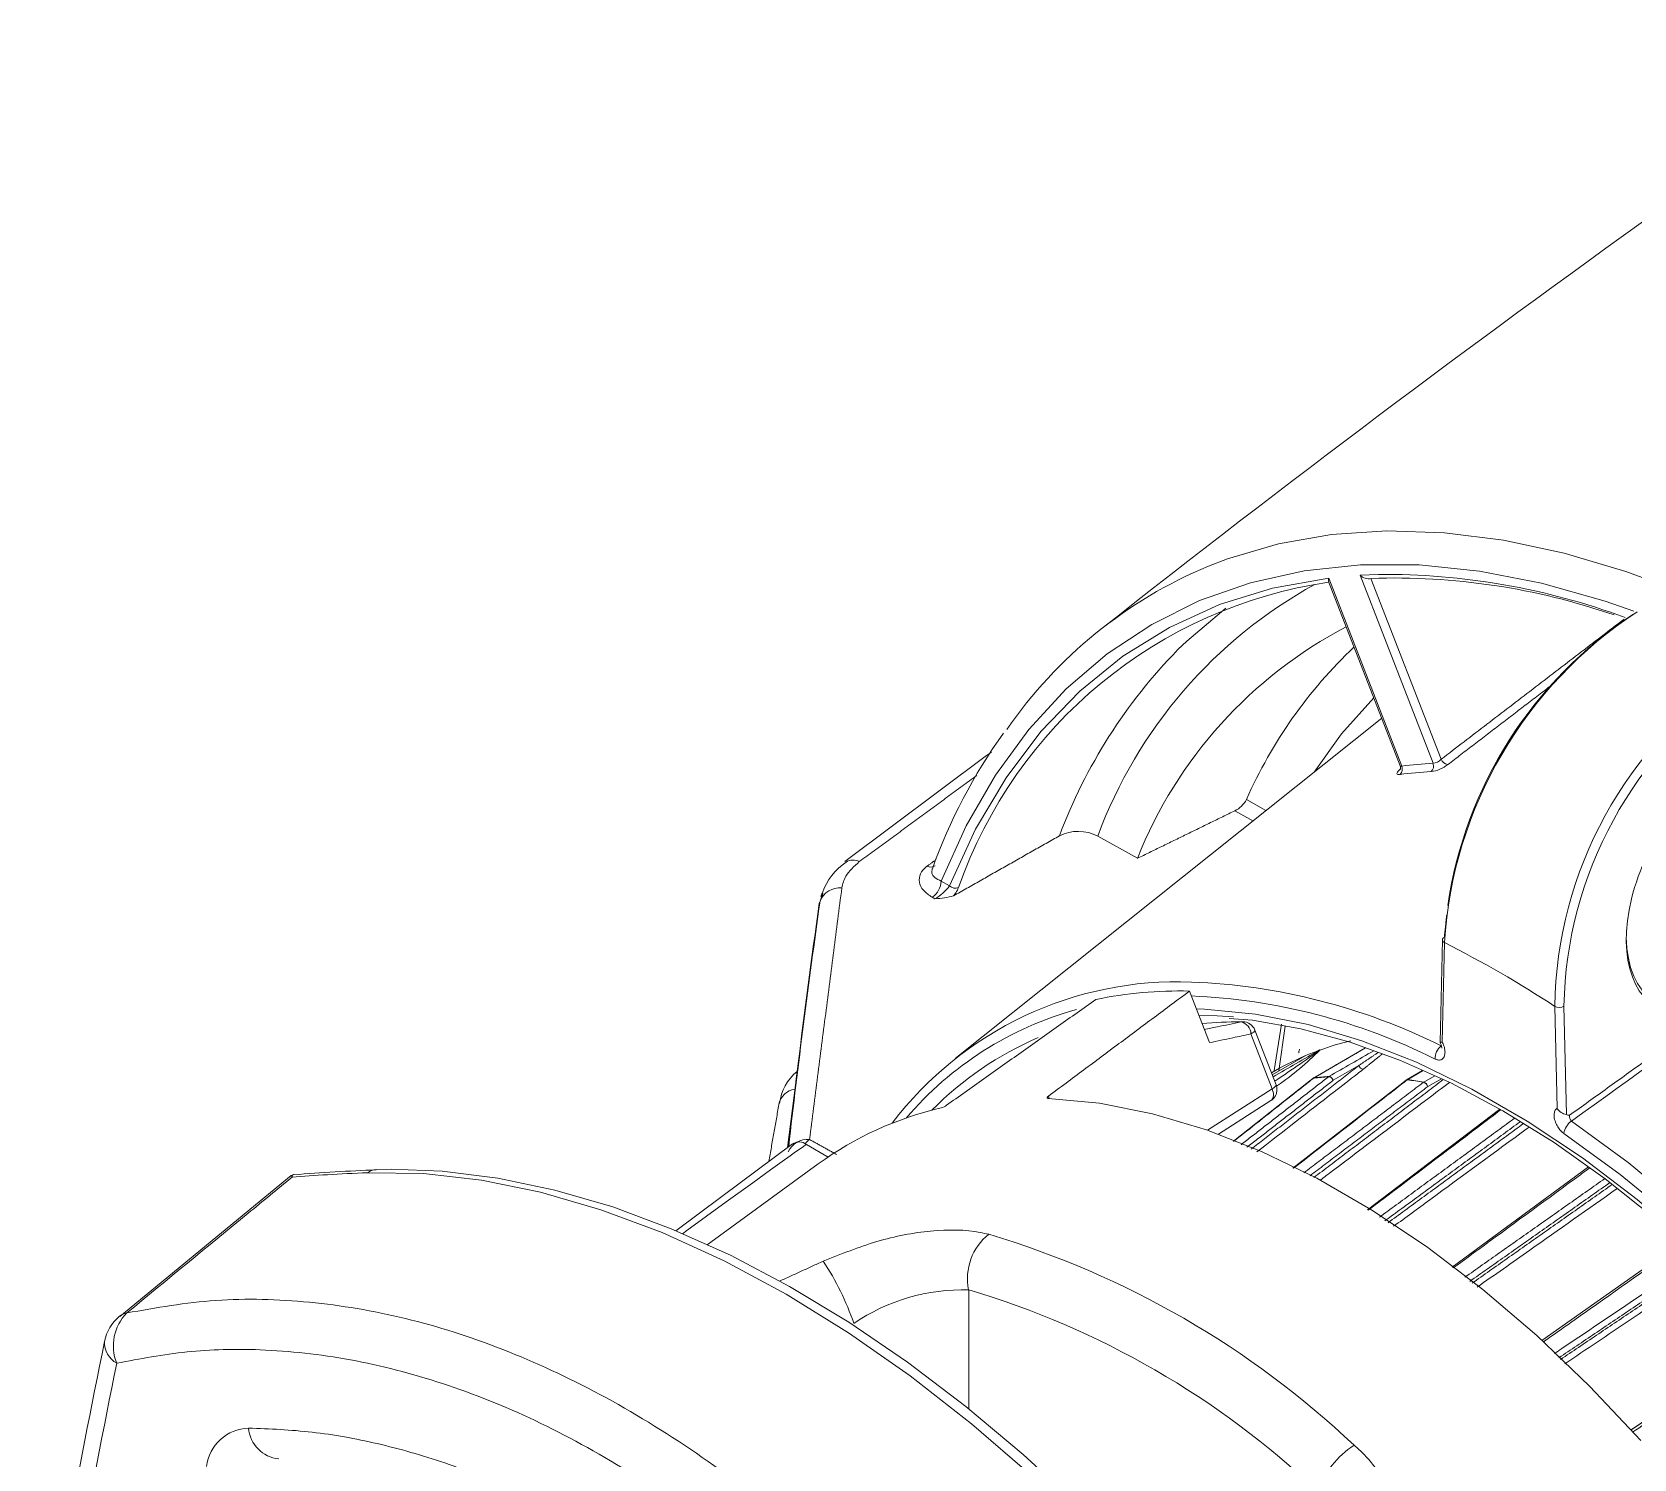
# Model space of a CAD drawing. Extents: x 8 to 113, y 2 to 87.
# Drawn here: x 11.042 to 14.697, y 6.877 to 10.131 of the extents above; entities that cross this region are included whole.
import ezdxf

# ---------------------------------------------------------------- set-up
doc = ezdxf.new("R2010")
doc.units = 0
doc.header["$MEASUREMENT"] = 0
doc.layers.add('OBJECT', color=7, linetype='CONTINUOUS')

msp = doc.modelspace()

# ---------------------------------------------------------------- linework, layer by layer
at = {"layer": 'OBJECT', "linetype": 'Continuous', "lineweight": 15}
for p, q in [((14.0005, 8.8859), (14.1669, 8.457)), ((14.072, 8.8923), (14.1139, 8.8941)), ((14.2384, 8.4634), (14.072, 8.8923)), ((14.0969, 8.8851), (14.257, 8.4726)), ((14.0003, 8.8784), (14.1634, 8.4579)), ((14.1213, 8.5665), (13.148, 7.7901)), ((13.8127, 8.3807), (13.8572, 8.3558)), ((13.8276, 8.3322), (13.7863, 8.3552)), ((13.4734, 8.2973), (13.5641, 8.2467)), ((12.8982, 8.2374), (12.8992, 8.2383)), ((13.1162, 8.1949), (13.1356, 8.1841)), ((12.8447, 8.1677), (12.8419, 8.1594)), ((13.1021, 8.1545), (13.0957, 8.1581)), ((14.26, 8.0609), (14.2546, 7.8267)), ((14.2644, 8.0544), (14.2591, 7.8279)), ((13.6827, 7.9439), (13.7284, 7.8263)), ((14.5213, 7.6766), (14.5161, 7.9091)), ((14.5372, 7.9094), (14.5428, 7.6622)), ((13.887, 7.762), (13.9008, 7.8642)), ((13.8714, 7.7213), (13.823, 7.8461)), ((13.8804, 7.7302), (13.8319, 7.8549)), ((13.947, 7.7966), (13.8715, 7.7529)), ((13.947, 7.7966), (13.9461, 7.7962)), ((14.0844, 7.8147), (13.9657, 7.7457)), ((12.7882, 7.7653), (12.7659, 7.5874)), ((14.0689, 7.7739), (14.0106, 7.7404)), ((14.2148, 7.7632), (14.1781, 7.7418)), ((14.2158, 7.7627), (14.1806, 7.7422)), ((14.2425, 7.7508), (14.2174, 7.7365)), ((13.7238, 7.6267), (13.8714, 7.7213)), ((14.2576, 7.744), (14.2264, 7.7261)), ((13.3609, 7.7042), (13.3628, 7.6992)), ((13.7493, 7.6176), (13.8686, 7.6941)), ((12.8581, 7.5655), (12.8088, 7.5939)), ((12.8357, 7.5497), (12.5826, 7.365)), ((14.5931, 7.5428), (14.2821, 7.3146)), ((11.6333, 7.523), (11.2419, 7.2019)), ((14.8055, 7.3721), (14.4865, 7.1469)), ((13.179, 7.2627), (13.179, 6.9913)), ((15.0183, 7.1644), (14.6894, 6.9423))]:
    msp.add_line(p, q, dxfattribs=at)
at = {"layer": 'OBJECT', "linetype": 'Continuous', "lineweight": 15, "flags": 128}
for points in [[(13.7259, 8.913), (13.7698, 8.9298), (13.8855, 8.9637), (14.0069, 8.985), (14.1334, 8.9936), (14.2645, 8.9894), (14.3994, 8.9725), (14.5376, 8.9429), (14.6785, 8.9009), (14.7816, 8.8628)], [(14.6963, 8.8101), (14.6309, 8.8329), (14.4862, 8.8742), (14.3446, 8.9019), (14.2067, 8.9159), (14.0732, 8.9161), (13.9448, 8.9025), (13.8222, 8.8753), (13.7059, 8.8345), (13.5967, 8.7803), (13.4949, 8.713), (13.4013, 8.633), (13.3162, 8.5407), (13.24, 8.4366), (13.1733, 8.3211), (13.1162, 8.1949)], [(13.1356, 8.1841), (13.1948, 8.3129), (13.2643, 8.4303), (13.3437, 8.5356), (13.4326, 8.6282), (13.5305, 8.7076), (13.6368, 8.7734), (13.751, 8.8253), (13.8725, 8.8628), (14.0005, 8.8859)], [(13.6564, 8.7226), (13.6764, 8.7421), (13.7656, 8.817)], [(13.9671, 8.4435), (14.0298, 8.531), (14.1033, 8.6129)], [(13.2307, 8.4891), (13.2197, 8.4811), (12.8962, 8.2394)], [(13.6984, 7.9034), (13.7167, 7.9028), (13.8333, 7.8915), (13.9535, 7.8675), (14.0763, 7.8308), (14.2011, 7.7817), (14.327, 7.7204), (14.4534, 7.6475), (14.5793, 7.5633), (14.7041, 7.4683), (14.8269, 7.3632), (14.9471, 7.2486), (15.0637, 7.1252), (15.0732, 7.1146)], [(13.7832, 7.8851), (13.7463, 7.8874), (13.7043, 7.8883)], [(13.7736, 7.8815), (13.8263, 7.8774), (13.9365, 7.8579), (14.0493, 7.8274), (14.1641, 7.7859), (14.2804, 7.7337), (14.3974, 7.6711), (14.5146, 7.5983), (14.6313, 7.5158), (14.7467, 7.4241), (14.8604, 7.3235), (14.9716, 7.2147), (15.0674, 7.1115)], [(13.8004, 7.8737), (13.8042, 7.8741), (13.8042, 7.8741)], [(13.8759, 7.7612), (13.8762, 7.7631), (13.8924, 7.8687)], [(13.823, 7.8461), (13.8266, 7.8484), (13.8293, 7.8505), (13.8312, 7.8524), (13.832, 7.854), (13.8319, 7.8549)], [(14.2546, 7.8266), (14.2551, 7.8257), (14.2571, 7.8212), (14.2581, 7.8177), (14.2584, 7.815), (14.2584, 7.8141), (14.2584, 7.8142)], [(13.9328, 7.8032), (13.9326, 7.8039), (13.9326, 7.8065), (13.9331, 7.8085), (13.9337, 7.8098), (13.9341, 7.8104), (13.9343, 7.8107), (13.9344, 7.8108), (13.9344, 7.8108)], [(13.9645, 7.7449), (13.9508, 7.7341), (13.783, 7.6014)], [(13.8714, 7.7213), (13.8732, 7.716), (13.8742, 7.7109), (13.8744, 7.706), (13.8738, 7.7017), (13.8723, 7.698), (13.87, 7.6952), (13.8686, 7.6941)], [(14.177, 7.741), (14.1624, 7.7297), (13.9188, 7.5404)], [(13.9645, 7.7449), (13.9651, 7.7453), (13.9662, 7.7456)], [(13.9671, 7.7462), (13.9659, 7.7459), (13.9657, 7.7457)], [(14.7126, 6.9189), (14.5955, 7.0429), (14.475, 7.1581), (14.3517, 7.2637), (14.2265, 7.3591), (14.1001, 7.4437), (13.9732, 7.5169), (13.8468, 7.5783), (13.7215, 7.6275), (13.5983, 7.6642), (13.4777, 7.6882), (13.3607, 7.6993)], [(14.3911, 7.6745), (14.3881, 7.6721), (14.0887, 7.4453)], [(14.5543, 7.6473), (14.6839, 7.5529), (14.8117, 7.4477), (14.937, 7.3323), (15.0589, 7.2074), (15.1766, 7.074), (15.2895, 6.9327), (15.3968, 6.7846), (15.4978, 6.6305), (15.5918, 6.4714), (15.6784, 6.3084), (15.7569, 6.1424), (15.8269, 5.9745), (15.8835, 5.8189)], [(14.7646, 7.4451), (14.6654, 7.5257), (14.5372, 7.6191)], [(12.7768, 7.5956), (12.6158, 7.4753), (12.5112, 7.3971)], [(12.5259, 7.3905), (12.5358, 7.3977), (12.626, 7.4633), (12.6863, 7.507), (12.7266, 7.5361), (12.7536, 7.5555), (12.7717, 7.5684), (12.7838, 7.577), (12.7919, 7.5827), (12.7974, 7.5865), (12.801, 7.589), (12.8035, 7.5907), (12.8052, 7.5918), (12.8063, 7.5925), (12.8071, 7.593), (12.8076, 7.5933), (12.808, 7.5935), (12.8082, 7.5937), (12.8084, 7.5938), (12.8085, 7.5938), (12.8086, 7.5939), (12.8086, 7.5939), (12.8087, 7.5939), (12.8087, 7.5939), (12.8088, 7.5939), (12.8088, 7.5939), (12.8088, 7.5939), (12.8088, 7.5939), (12.8088, 7.5939)], [(13.7177, 6.4271), (13.59, 6.5725), (13.4584, 6.7097), (13.3233, 6.8382), (13.1856, 6.9572), (13.0458, 7.0663), (12.9046, 7.1649), (12.7627, 7.2525), (12.6209, 7.3287), (12.4797, 7.3931), (12.3399, 7.4454), (12.2021, 7.4854), (12.0671, 7.5129), (11.9354, 7.5277), (11.8078, 7.5297)], [(13.7439, 6.4355), (13.6809, 6.5087), (13.5584, 6.6425), (13.4325, 6.7688), (13.3036, 6.887), (13.1725, 6.9968), (13.0395, 7.0975), (12.9052, 7.1888), (12.7703, 7.2702), (12.6352, 7.3413), (12.5005, 7.4019), (12.3668, 7.4516), (12.2348, 7.4902), (12.1049, 7.5175), (11.9778, 7.5333), (11.861, 7.5376), (11.8268, 7.5369)], [(11.6396, 7.5254), (11.6385, 7.5255), (11.6337, 7.5235), (11.6332, 7.5228)]]:
    msp.add_lwpolyline(points, dxfattribs=at)
at = {"layer": 'OBJECT', "linetype": 'Continuous', "lineweight": 15}
for centre, radius, start, end in [((34.6288, -18.0794), 34.1772, 122.89567, 128.22024), ((14.1291, 7.945), 1.0486, 112.615, 145.3915), ((14.0132, 8.8821), 0.0132, 163.4714, 195.9151), ((14.0906, 8.9098), 0.0255, 223.3367, 284.481), ((14.1492, 7.3478), 1.5383, 70.9476, 91.9442), ((14.1294, 7.3186), 1.5755, 69.6582, 90.5625), ((14.1532, 7.8306), 1.0568, 98.2774, 160.6887), ((14.4927, 7.9186), 1.0874, 118.7916, 159.6211), ((15.2374, 7.9924), 0.9751, 123.1354, 176.356), ((14.5129, 7.8697), 1.0209, 117.5633, 158.3296), ((15.2262, 7.998), 0.9647, 123.4361, 171.5986), ((14.5281, 7.8689), 1.2201, 135.597, 159.4088), ((14.7999, 7.9448), 1.0791, 133.4063, 156.1801), ((15.4488, 7.8952), 0.9328, 123.2956, 179.1435), ((15.4538, 7.8934), 0.9167, 123.562, 178.9997), ((14.2574, 7.81), 1.2324, 144.1232, 160.4401), ((14.1548, 8.4534), 0.0098, 328.6063, 27.4948), ((14.1518, 8.4502), 0.0166, 312.8932, 24.1945), ((14.2859, 7.465), 0.9808, 93.0248, 97.1942), ((14.2905, 7.4779), 0.9869, 93.025, 97.1942), ((14.2226, 8.457), 0.017, 312.5061, 22.1167), ((14.2235, 8.5227), 0.079, 277.7637, 307.9868), ((14.235, 8.4936), 0.0304, 276.5257, 316.3876), ((14.2759, 8.4807), 0.0206, 203.0146, 259.3113), ((13.7596, 8.4092), 0.0603, 296.2216, 331.6736), ((13.4289, 8.212), 0.0961, 62.4272, 116.5651), ((12.9793, 8.12), 0.1425, 124.1308, 160.2666), ((12.9151, 8.2129), 0.0299, 61.2491, 122.0875), ((13.0927, 8.2439), 0.017, 241.1854, 304.0334), ((13.0707, 8.1961), 0.0455, 303.2569, 358.376), ((12.8849, 8.131), 0.0484, 84.4827, 158.432), ((13.0472, 8.2503), 0.1104, 299.8403, 323.1697), ((13.0928, 8.3499), 0.1957, 272.7304, 285.3386), ((13.1486, 8.1965), 0.018, 223.6596, 293.941), ((33.8285, 5.178), 21.1978, 171.9437, 173.46874), ((31.5496, 5.4869), 18.8991, 171.91964, 173.05363), ((14.552, 7.5826), 1.8033, 161.6991, 161.8804), ((14.2675, 8.06), 0.00762, 114.9021, 173.7457), ((14.2674, 8.0612), 0.00748, 182.6523, 245.6713), ((13.1513, 5.8357), 2.4823, 56.6465, 63.3589), ((13.6549, 7.1483), 0.8169, 87.7165, 142.759), ((13.6582, 7.0126), 0.9316, 88.4936, 101.7255), ((13.6305, 6.5681), 1.3659, 63.3468, 87.6275), ((13.6339, 6.5682), 1.3974, 63.5109, 87.8018), ((13.6339, 7.1451), 0.7851, 105.4108, 139.558), ((14.5263, 7.9304), 0.0236, 244.1699, 297.4922), ((13.7922, 6.9571), 0.9166, 89.4895, 95.0635), ((13.7935, 7.845), 0.0295, 2.0579, 76.4992), ((13.804, 7.8441), 0.03, 21.2057, 89.5328), ((13.6403, 7.1343), 0.7659, 113.2953, 135.3767), ((14.2097, 7.1712), 0.6783, 103.5703, 109.7637), ((14.1976, 7.2033), 0.644, 112.9824, 120.6035), ((13.5194, 8.2628), 0.6464, 304.2914, 315.4795), ((13.9452, 7.7969), 0.00119, 298.9424, 323.4562), ((14.2027, 7.1915), 0.6569, 109.7872, 112.9035), ((13.9857, 7.795), 0.0156, 110.4507, 115.9715), ((14.2795, 7.7902), 0.0364, 128.016, 182.2322), ((12.8559, 7.6759), 0.1089, 128.8647, 173.8294), ((14.0522, 6.9754), 0.7749, 93.8507, 96.3683), ((14.0531, 6.9754), 0.7756, 93.8515, 96.367), ((14.0046, 7.743), 0.00718, 120.0467, 128.1041), ((13.9981, 7.7353), 0.0135, 22.188, 81.1858), ((13.9989, 7.7373), 0.0121, 14.9702, 79.9217), ((14.0815, 7.779), 0.0136, 202.3161, 260.6679), ((12.7886, 7.6775), 0.0433, 98.0727, 169.9162), ((13.8524, 7.7193), 0.03, 302.6619, 0), ((13.867, 7.7347), 0.0141, 288.1313, 341.08), ((13.8524, 7.7193), 0.03, 0, 21.2057), ((13.8822, 7.7337), 0.00513, 254.8579, 285.8389), ((13.9707, 7.7371), 0.01, 120.1481, 128.3318), ((13.9706, 7.74), 0.00712, 120.0571, 128.1791), ((14.1831, 7.7332), 0.01, 120.2495, 127.8494), ((14.1791, 7.7381), 0.00359, 79.2649, 125.9142), ((14.18, 7.7385), 0.00383, 80.4695, 119.4923), ((14.1845, 7.7355), 0.00773, 120.0853, 127.6092), ((14.0409, 6.7368), 1.0144, 80.0261, 82.13), ((14.0418, 6.7378), 1.014, 80.0253, 82.1303), ((14.2214, 7.7297), 0.00784, 120.0684, 127.5012), ((14.2117, 7.7211), 0.0156, 18.7466, 71.5124), ((14.2128, 7.7234), 0.0139, 11.5306, 70.3675), ((13.2878, 6.9284), 0.7684, 102.8956, 126.0435), ((13.1052, 7.7158), 0.0399, 286.1842, 306.0533), ((14.5503, 7.6968), 0.0354, 214.8486, 257.7319), ((14.579, 7.6131), 0.0423, 125.8012, 171.7459), ((14.5599, 7.7197), 0.06, 253.4105, 260.4725), ((14.5629, 7.6575), 0.0133, 166.6051, 229.6559), ((12.8119, 7.5561), 0.0497, 85.5092, 154.6821), ((12.7924, 7.5746), 0.0253, 49.6374, 126.8533), ((12.025, 2.6764), 4.8639, 92.3289, 94.545), ((11.8281, 7.5045), 0.0324, 92.4089, 128.909), ((13.3051, 7.2886), 0.1288, 128.5894, 191.5815), ((12.6341, 5.4035), 2.0717, 46.5716, 73.4337), ((12.3552, 6.9971), 0.5926, 18.6141, 33.9268), ((13.1673, 6.8149), 0.4479, 88.5073, 124.0205), ((12.6148, 5.3662), 1.9787, 46.5716, 73.4337), ((11.3053, 7.1249), 0.1, 129.3635, 168.4614), ((11.3341, 7.1351), 0.1066, 135.4279, 201.9873), ((11.2658, 7.1727), 0.038, 101.6664, 129.0014), ((32.9368, 2.7014), 22.1791, 168.44276, 170.81651), ((11.2614, 7.1425), 0.054, 177.4006, 241.1046), ((32.9058, 2.675), 22.1168, 168.47146, 170.85536), ((11.5397, 6.8471), 0.1004, 92.055, 172.8804), ((11.613, 6.9537), 0.0772, 184.7277, 264.0836), ((14.1729, 6.7316), 0.2104, 122.9913, 160.107), ((13.8615, 6.6743), 0.3056, 341.0722, 49.8937)]:
    msp.add_arc(centre, radius, start, end, dxfattribs=at)
for centre, major_axis, ratio, start_param, end_param in [((14.908, 8.1862), (0.1553, 0.2827), 0.593785, 4.237685, 9.623864), ((14.901, 8.1901), (0.1503, 0.274), 0.594304, 2.328588, 3.836052), ((15.6483, 6.5617), (156.2256, 89.9492), 0.010617, 1.575369, 1.576045), ((15.6483, 6.5617), (153.9999, 89.436), 0.010493, 1.574855, 1.57562), ((15.6483, 6.5617), (156.3569, 89.647), 0.010262, 1.574794, 1.575448)]:
    msp.add_ellipse(centre, major_axis=major_axis, ratio=ratio, start_param=start_param, end_param=end_param, dxfattribs=at)
for points in [[(14.257, 8.4726), (14.6747, 8.7925)], [(14.5128, 8.6447), (14.2721, 8.4604)], [(13.1974, 8.4358), (12.9295, 8.2391)], [(13.5641, 8.2467), (13.7863, 8.3552)], [(13.1446, 8.1612), (13.3859, 8.298)], [(13.0845, 8.2291), (13.1048, 8.2439)], [(12.8896, 8.1792), (12.8158, 7.6057)], [(12.8399, 8.1488), (12.8464, 8.1672)], [(14.2643, 8.067), (14.2696, 8.1178)], [(13.3609, 7.7042), (13.6827, 7.9439)], [(13.4689, 7.9248), (13.1287, 7.6835)], [(14.55, 7.6606), (14.8962, 7.91)], [(14.0689, 7.7739), (14.1134, 7.8042)], [(14.123, 7.8008), (14.0793, 7.7657)], [(12.7892, 7.7726), (12.7668, 7.5881)], [(13.8004, 7.5936), (14.0001, 7.7486)], [(13.8233, 7.5833), (14.0689, 7.7739)], [(14.0106, 7.7404), (13.8137, 7.5876)], [(13.8836, 7.7287), (13.8809, 7.7266)], [(13.9435, 7.5293), (14.2166, 7.7359)], [(14.2264, 7.7261), (13.9578, 7.5229)], [(13.9667, 7.5189), (14.2618, 7.7421)], [(12.723, 7.5554), (12.746, 7.6851)], [(14.116, 7.4281), (14.4247, 7.6541)], [(14.4376, 7.6461), (14.1288, 7.42)], [(14.1358, 7.4156), (14.4447, 7.6417)], [(12.8157, 7.6057), (12.8067, 7.5977)], [(12.8157, 7.6057), (12.8772, 7.5714)], [(14.3109, 7.2912), (14.6305, 7.5164)], [(14.6421, 7.5072), (14.3223, 7.2819)], [(14.3275, 7.2777), (14.6474, 7.503)], [(12.7474, 7.2822), (12.8468, 7.3278)], [(14.8542, 7.329), (14.5256, 7.1075)], [(14.5293, 7.1037), (14.8583, 7.3254)]]:
    msp.add_open_spline(points, degree=1, dxfattribs=at)
for points, knots in [([(14.1645, 8.4508), (14.1633, 8.4498), (14.16, 8.447), (14.1567, 8.4431), (14.1557, 8.4397), (14.1577, 8.4378), (14.1613, 8.438), (14.1631, 8.4381)], [0, 0, 0, 0, 0.133249, 0.351387, 0.568098, 0.784183, 1, 1, 1, 1]), ([(14.1669, 8.457), (14.166, 8.4569), (14.1642, 8.4568), (14.1638, 8.4576), (14.1635, 8.4579)], [0, 0, 0, 0, 0.529841, 1, 1, 1, 1]), ([(15.4887, 8.3206), (15.4548, 8.2962), (15.1433, 8.0718), (14.8319, 7.8474), (14.5543, 7.6473)], [0, 0, 0, 0, 0.108701, 1, 1, 1, 1]), ([(12.9295, 8.2391), (12.9176, 8.2284), (12.8971, 8.2098), (12.8918, 8.1883), (12.8896, 8.1792)], [0, 0, 0, 0, 0.576403, 1, 1, 1, 1]), ([(13.0957, 8.1581), (13.0884, 8.163), (13.0737, 8.173), (13.0647, 8.1921), (13.0671, 8.2111), (13.0768, 8.2232), (13.0837, 8.2285), (13.0845, 8.2291)], [0, 0, 0, 0, 0.252657, 0.505679, 0.747853, 0.97329, 1, 1, 1, 1]), ([(13.096, 8.2226), (13.0952, 8.2194), (13.0935, 8.2121), (13.1008, 8.2021), (13.1111, 8.1973), (13.1162, 8.1949)], [0, 0, 0, 0, 0.283528, 0.63876, 1, 1, 1, 1]), ([(13.1559, 8.18), (13.1541, 8.1763), (13.1513, 8.1703), (13.1464, 8.1636), (13.1446, 8.1612)], [0, 0, 0, 0, 0.637342, 1, 1, 1, 1]), ([(13.7168, 7.8562), (13.7264, 7.8582), (13.7543, 7.8641), (13.7822, 7.8699), (13.8004, 7.8737)], [0, 0, 0, 0, 0.34695, 1, 1, 1, 1]), ([(13.823, 7.8461), (13.8091, 7.8432), (13.7776, 7.8366), (13.7461, 7.83), (13.7284, 7.8263)], [0, 0, 0, 0, 0.438761, 1, 1, 1, 1]), ([(14.2591, 7.8279), (14.2599, 7.8264), (14.2625, 7.8213), (14.2654, 7.8123), (14.2662, 7.802), (14.2643, 7.7947), (14.2607, 7.7894), (14.2555, 7.7864), (14.249, 7.7865), (14.2447, 7.7882), (14.2432, 7.7888)], [0, 0, 0, 0, 0.065517, 0.218282, 0.370935, 0.523599, 0.616973, 0.766999, 0.916452, 1, 1, 1, 1]), ([(14.2547, 7.8267), (14.2547, 7.8267), (14.2543, 7.8267), (14.2558, 7.8269), (14.2578, 7.8275), (14.2591, 7.8279), (14.2591, 7.8279)], [0, 0, 0, 0, 0.060291, 0.556338, 0.983548, 1, 1, 1, 1]), ([(13.8773, 7.7382), (13.8969, 7.7516), (13.9286, 7.7731), (13.9618, 7.7962), (13.9758, 7.8063), (13.9786, 7.8085), (13.9791, 7.8089), (13.9791, 7.809), (13.979, 7.809), (13.979, 7.809), (13.9789, 7.809)], [0, 0, 0, 0, 0.551591, 0.887725, 0.969591, 0.98916, 0.995525, 0.997451, 0.998586, 1, 1, 1, 1]), ([(13.947, 7.7966), (13.947, 7.7965), (13.9466, 7.7963), (13.9463, 7.7961), (13.946, 7.796)], [0, 0, 0, 0, 0.104964, 1, 1, 1, 1]), ([(14.0793, 7.7657), (14.0749, 7.7622), (14.0527, 7.745), (13.9718, 7.6822), (13.8953, 7.6229), (13.8366, 7.5773)], [0, 0, 0, 0, 0.054852, 0.274258, 1, 1, 1, 1]), ([(13.9662, 7.7456), (13.9619, 7.7422), (13.9401, 7.725), (13.8792, 7.6768), (13.8227, 7.6321), (13.7835, 7.6011)], [0, 0, 0, 0, 0.071355, 0.356772, 1, 1, 1, 1]), ([(14.1798, 7.7417), (14.1754, 7.7382), (14.1532, 7.721), (14.0666, 7.6537), (13.9845, 7.5899), (13.92, 7.5398)], [0, 0, 0, 0, 0.051196, 0.255979, 1, 1, 1, 1]), ([(14.276, 7.7357), (14.2595, 7.7233), (14.1705, 7.6559), (14.0722, 7.5815), (13.9903, 7.5196), (13.9809, 7.5125)], [0, 0, 0, 0, 0.167451, 0.904698, 1, 1, 1, 1]), ([(13.3607, 7.6993), (13.3601, 7.6994), (13.3588, 7.6995), (13.358, 7.7004), (13.3583, 7.7017), (13.3594, 7.7031), (13.3605, 7.7039), (13.3609, 7.7042)], [0, 0, 0, 0, 0.219651, 0.439261, 0.659735, 0.880539, 1, 1, 1, 1]), ([(14.5372, 7.6191), (14.5368, 7.6194), (14.5336, 7.6216), (14.5278, 7.6272), (14.521, 7.637), (14.5169, 7.6466), (14.5147, 7.6561), (14.5144, 7.6649), (14.5167, 7.6725), (14.5199, 7.6753), (14.5213, 7.6766)], [0, 0, 0, 0, 0.022263, 0.172986, 0.324528, 0.476036, 0.573112, 0.725602, 0.877165, 1, 1, 1, 1]), ([(14.3932, 7.6733), (14.3755, 7.6599), (14.2854, 7.5917), (14.1845, 7.5152), (14.1014, 7.4522), (14.0906, 7.444)], [0, 0, 0, 0, 0.175319, 0.893407, 1, 1, 1, 1]), ([(14.4576, 7.6338), (14.4561, 7.6327), (14.3806, 7.5774), (14.2777, 7.502), (14.1761, 7.4276), (14.1486, 7.4075)], [0, 0, 0, 0, 0.013635, 0.733114, 1, 1, 1, 1]), ([(11.8078, 7.5297), (11.7763, 7.5283), (11.713, 7.5255), (11.6612, 7.5215), (11.6351, 7.5194)], [0, 0, 0, 0, 0.498142, 1, 1, 1, 1]), ([(14.5959, 7.5408), (14.5889, 7.5356), (14.5078, 7.4761), (14.404, 7.4), (14.3074, 7.3291), (14.2847, 7.3125)], [0, 0, 0, 0, 0.068249, 0.78171, 1, 1, 1, 1]), ([(11.6351, 7.5194), (11.6018, 7.4921), (11.4761, 7.389), (11.3505, 7.2858), (11.2581, 7.2099)], [0, 0, 0, 0, 0.265214, 1, 1, 1, 1]), ([(11.6351, 7.5194), (11.6351, 7.5195), (11.635, 7.5197), (11.6342, 7.5214), (11.6332, 7.5238), (11.6338, 7.5226), (11.634, 7.5223)], [0, 0, 0, 0, 0.011347, 0.110304, 0.759056, 1, 1, 1, 1]), ([(11.6396, 7.5252), (11.6394, 7.5254), (11.6372, 7.5266), (11.6361, 7.5236), (11.6353, 7.5208), (11.6352, 7.5198), (11.6351, 7.5195), (11.6351, 7.5194)], [0, 0, 0, 0, 0.070816, 0.729321, 0.911697, 0.990767, 1, 1, 1, 1]), ([(14.6589, 7.4939), (14.5923, 7.4469), (14.4856, 7.3718), (14.379, 7.2967), (14.3389, 7.2684)], [0, 0, 0, 0, 0.624419, 1, 1, 1, 1]), ([(12.8468, 7.3278), (12.8878, 7.3442), (12.9704, 7.3773), (13.0961, 7.4011), (13.1795, 7.3998), (13.2183, 7.3907), (13.2248, 7.3892)], [0, 0, 0, 0, 0.304165, 0.612213, 0.935018, 1, 1, 1, 1]), ([(14.809, 7.369), (14.7337, 7.3158), (14.6273, 7.2406), (14.5208, 7.1655), (14.4898, 7.1436)], [0, 0, 0, 0, 0.708057, 1, 1, 1, 1]), ([(14.5157, 7.1175), (14.5212, 7.1212), (14.6305, 7.1948), (14.7398, 7.2685), (14.8435, 7.3384)], [0, 0, 0, 0, 0.050502, 1, 1, 1, 1]), ([(14.8684, 7.3157), (14.8077, 7.2747), (14.6979, 7.2008), (14.5882, 7.1268), (14.5392, 7.0938)], [0, 0, 0, 0, 0.553422, 1, 1, 1, 1]), ([(11.2581, 7.2099), (11.3253, 7.2217), (11.4598, 7.2453), (11.6739, 7.2394), (11.8934, 7.203), (12.1162, 7.1318), (12.3389, 7.0288), (12.558, 6.8953), (12.7702, 6.7323), (12.9735, 6.5437), (13.1533, 6.3453), (13.3108, 6.1458), (13.4001, 6.0137), (13.4448, 5.9476)], [0, 0, 0, 0, 0.094729, 0.189754, 0.284474, 0.379253, 0.474339, 0.569114, 0.662863, 0.756911, 0.850666, 0.925332, 1, 1, 1, 1]), ([(14.6893, 6.9424), (14.6908, 6.9434), (14.8004, 7.0174), (14.9101, 7.0915), (15.0182, 7.1645)], [0, 0, 0, 0, 0.013933, 1, 1, 1, 1]), ([(13.3448, 5.8774), (13.2904, 5.9577), (13.1815, 6.1186), (13.0012, 6.3369), (12.8107, 6.5349), (12.61, 6.7073), (12.4024, 6.8529), (12.1909, 6.9692), (11.9784, 7.054), (11.7677, 7.1081), (11.5726, 7.1295), (11.3941, 7.1255), (11.2882, 7.1053), (11.2352, 7.0952)], [0, 0, 0, 0, 0.094108, 0.188508, 0.282606, 0.376776, 0.471253, 0.56542, 0.658464, 0.751806, 0.844857, 0.922428, 1, 1, 1, 1]), ([(15.0224, 7.16), (14.9505, 7.1114), (14.8409, 7.0374), (14.7314, 6.9634), (14.6937, 6.9379)], [0, 0, 0, 0, 0.655946, 1, 1, 1, 1]), ([(11.5361, 6.9474), (11.5843, 6.9454), (11.6807, 6.9414), (11.8307, 6.9142), (11.9837, 6.8708), (12.1374, 6.8102), (12.289, 6.7339), (12.4389, 6.6422), (12.5876, 6.5343), (12.7408, 6.4045), (12.8964, 6.253), (12.9981, 6.1338), (13.0492, 6.0739)], [0, 0, 0, 0, 0.095398, 0.190796, 0.288955, 0.387113, 0.482516, 0.577919, 0.676107, 0.774295, 0.886604, 1, 1, 1, 1])]:
    msp.add_open_spline(points, degree=3, knots=knots, dxfattribs=at)

doc.saveas('drawing.dxf')
